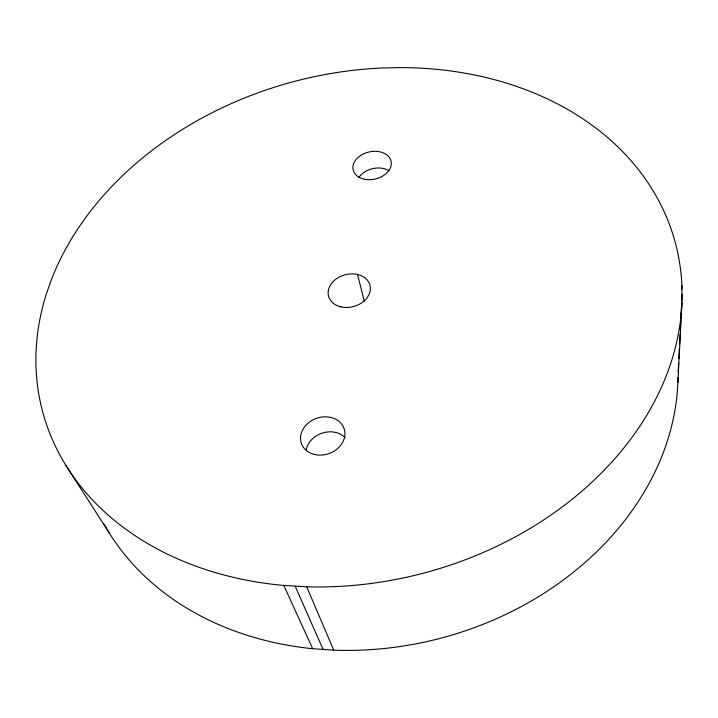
<?xml version="1.0" encoding="UTF-8"?>
<svg xmlns="http://www.w3.org/2000/svg" width="718" height="718" viewBox="0 0 718 718"><rect width="100%" height="100%" fill="white"/><g stroke="black" fill="none" stroke-linecap="round" stroke-linejoin="round"><path stroke-width="1.08" d="M681.938 302.637L681.912 285.782A327.435 254.199 -14.9 0 0 398.652 67.6L381.132 68.039A327.435 254.199 -14.9 0 0 51.373 279.679L46.069 294.838A327.435 254.199 -14.9 0 0 283.807 585.43L312.662 648.695L333.735 650.149A303.122 246.148 -14.9 0 0 677.891 382.416L681.938 302.637A327.435 254.199 -14.9 0 1 306.703 586.785L283.807 585.43M677.891 382.416L677.998 377.318M681.75 289.13L681.912 285.782M678.169 372.032L678.618 363.137M678.842 358.686L679.345 348.679M679.578 344.227L680.081 334.22M680.305 329.768L680.754 320.865M681.032 315.31L681.535 305.294M681.759 300.851L682.1 294.174M66.002 465.596L109.181 532.837M295.206 586.274L323.154 649.584M306.703 586.785L333.735 650.149M357.519 274.482L364.34 301.327M312.662 648.695A303.122 246.148 -14.9 0 1 104.029 524.059M306.191 449.827A22.231 18.542 -19.4 0 1 322.615 432.972A22.231 18.542 -19.4 0 1 345.286 437.827M358.812 177.606A19.18 13.839 -12.8 0 1 389.066 170.767M341.077 306.9A21.414 16.433 -14.9 0 0 370.201 286.392A21.414 16.433 -14.9 0 0 336.482 278.746A21.414 16.433 -14.9 0 0 341.077 306.9M313.892 454.323A22.599 18.695 -19.3 0 0 344.793 431.563A22.599 18.695 -19.3 0 0 309.512 422.04A22.599 18.695 -19.3 0 0 313.892 454.323M364.825 179.303A19.458 13.884 -12.8 0 0 391.139 161.541A19.458 13.884 -12.8 0 0 360.337 155.68A19.458 13.884 -12.8 0 0 364.825 179.303"/></g></svg>
